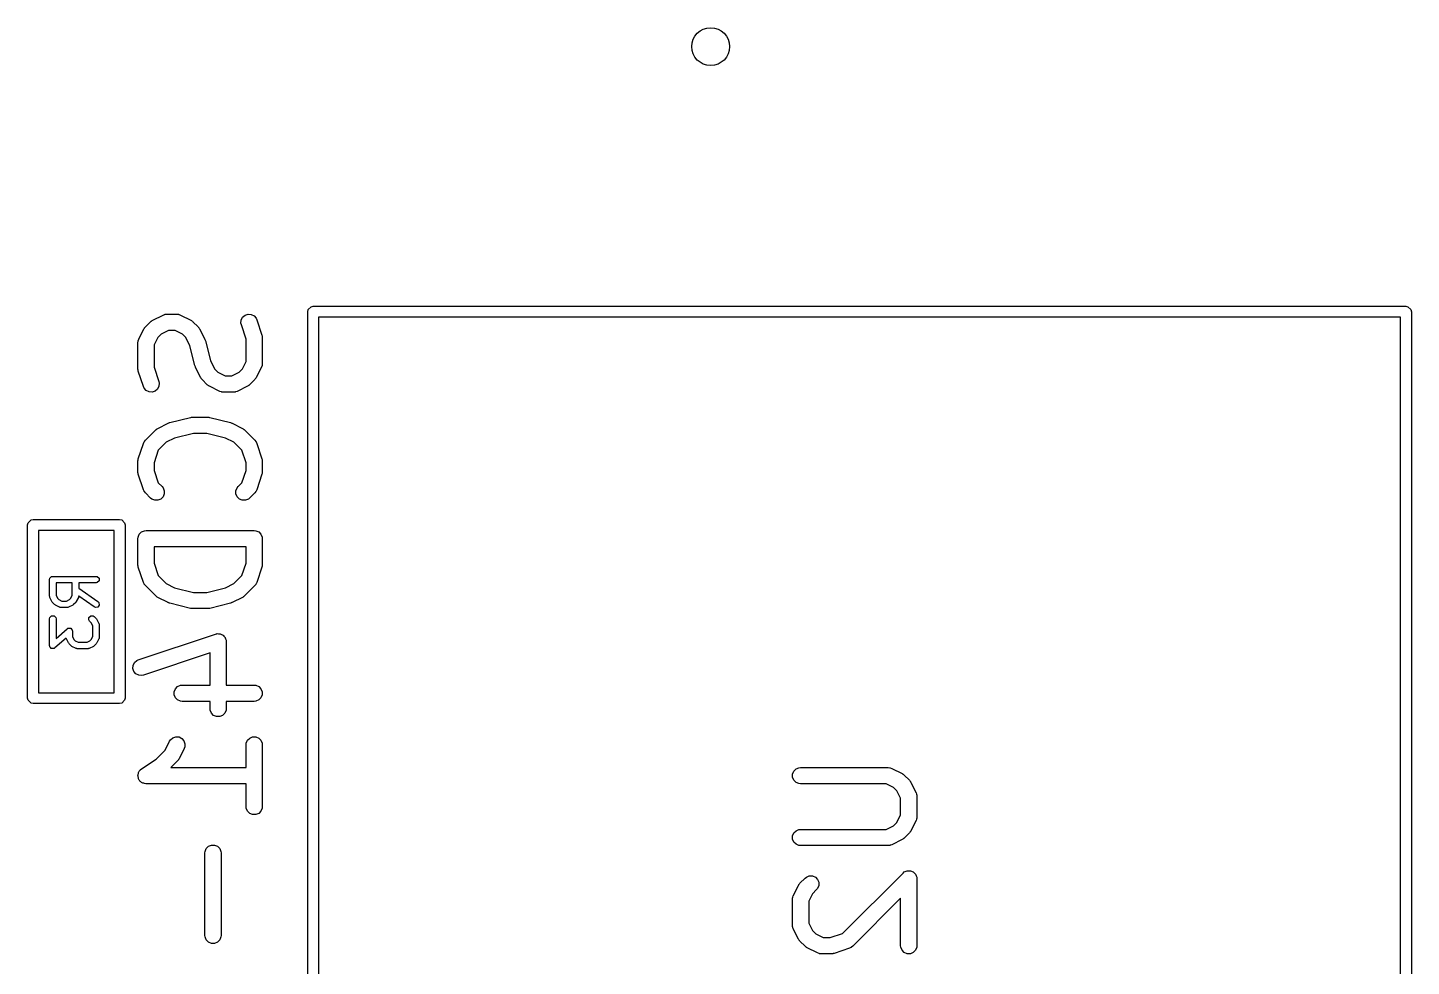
# Model space of a CAD drawing. Extents: x 0.02 to 1.14, y -0.01 to 0.6.
# Drawn here: x 0.637 to 1.141, y 0.256 to 0.597 of the extents above; entities that cross this region are included whole.
import ezdxf

# ---------------------------------------------------------------- set-up
doc = ezdxf.new("R2010")
doc.units = 0
doc.header["$MEASUREMENT"] = 0
doc.layers.add('BLACK', color=7, linetype='CONTINUOUS')

msp = doc.modelspace()

# ---------------------------------------------------------------- linework, layer by layer
at = {"layer": 'BLACK', "linetype": 'CONTINUOUS'}
for p, q in [((0.73921, 0.49409), (0.73936, 0.49485)), ((0.73921, 0.09646), (0.73921, 0.49409)), ((0.73936, 0.49485), (0.74043, 0.49591)), ((0.74043, 0.49591), (0.74118, 0.49606)), ((0.74118, 0.49606), (1.13882, 0.49606)), ((1.13882, 0.49606), (1.13957, 0.49591)), ((1.13957, 0.49591), (1.14064, 0.49485)), ((1.14064, 0.49485), (1.14079, 0.49409)), ((1.14079, 0.49409), (1.14079, 0.13583)), ((0.67995, 0.48836), (0.68013, 0.48859)), ((0.68013, 0.48859), (0.68201, 0.49046)), ((0.68201, 0.49046), (0.68224, 0.49065)), ((0.68224, 0.49065), (0.68229, 0.49071)), ((0.68229, 0.49071), (0.68238, 0.49077)), ((0.68238, 0.49077), (0.68246, 0.49083)), ((0.68246, 0.49083), (0.68253, 0.49086)), ((0.68253, 0.49086), (0.68278, 0.49102)), ((0.68278, 0.49102), (0.68653, 0.49289)), ((0.68653, 0.49289), (0.68707, 0.4931)), ((0.68707, 0.4931), (0.68717, 0.49311)), ((0.68717, 0.49311), (0.68727, 0.49315)), ((0.68727, 0.49315), (0.68785, 0.4932)), ((0.68785, 0.4932), (0.6916, 0.4932)), ((0.6916, 0.4932), (0.69217, 0.49315)), ((0.69217, 0.49315), (0.69227, 0.49311)), ((0.69227, 0.49311), (0.69238, 0.4931)), ((0.69238, 0.4931), (0.69292, 0.49289)), ((0.69292, 0.49289), (0.69667, 0.49102)), ((0.69667, 0.49102), (0.69691, 0.49086)), ((0.69691, 0.49086), (0.69699, 0.49083)), ((0.69699, 0.49083), (0.69707, 0.49077)), ((0.69707, 0.49077), (0.69716, 0.49071)), ((0.69716, 0.49071), (0.69721, 0.49065)), ((0.69721, 0.49065), (0.69743, 0.49046)), ((0.69743, 0.49046), (0.69931, 0.48859)), ((0.69931, 0.48859), (0.69949, 0.48836)), ((0.71491, 0.48988), (0.71499, 0.49103)), ((0.71504, 0.48932), (0.71491, 0.48988)), ((0.71499, 0.49103), (0.71551, 0.49206)), ((0.71676, 0.48415), (0.71504, 0.48932)), ((0.71551, 0.49206), (0.71638, 0.49282)), ((0.71638, 0.49282), (0.71747, 0.49318)), ((0.71747, 0.49318), (0.71862, 0.4931)), ((0.71862, 0.4931), (0.71965, 0.49258)), ((0.71965, 0.49258), (0.72041, 0.49171)), ((0.72041, 0.49171), (0.72064, 0.49118)), ((0.72064, 0.49118), (0.72252, 0.48556)), ((0.74315, 0.49213), (0.74315, 0.09843)), ((1.13685, 0.49213), (0.74315, 0.49213)), ((1.13685, 0.13664), (1.13685, 0.49213)), ((0.67745, 0.48333), (0.67749, 0.48343)), ((0.67749, 0.48343), (0.6775, 0.48353)), ((0.6775, 0.48353), (0.67771, 0.48407)), ((0.67771, 0.48407), (0.67958, 0.48782)), ((0.67958, 0.48782), (0.67974, 0.48807)), ((0.67974, 0.48807), (0.67977, 0.48814)), ((0.67977, 0.48814), (0.67983, 0.48822)), ((0.67983, 0.48822), (0.67989, 0.48831)), ((0.67989, 0.48831), (0.67995, 0.48836)), ((0.68465, 0.48475), (0.6833, 0.48206)), ((0.68585, 0.48595), (0.68465, 0.48475)), ((0.68854, 0.4873), (0.68585, 0.48595)), ((0.6909, 0.4873), (0.68854, 0.4873)), ((0.6936, 0.48595), (0.6909, 0.4873)), ((0.69479, 0.48475), (0.6936, 0.48595)), ((0.69631, 0.48172), (0.69479, 0.48475)), ((0.69949, 0.48836), (0.69955, 0.48831)), ((0.69955, 0.48831), (0.69961, 0.48822)), ((0.69961, 0.48822), (0.69968, 0.48814)), ((0.69968, 0.48814), (0.69971, 0.48807)), ((0.69971, 0.48807), (0.69986, 0.48782)), ((0.69986, 0.48782), (0.70174, 0.48407)), ((0.70174, 0.48407), (0.70175, 0.48403)), ((0.70175, 0.48403), (0.70176, 0.48401)), ((0.70176, 0.48401), (0.70185, 0.48377)), ((0.70185, 0.48377), (0.70194, 0.48353)), ((0.70194, 0.48353), (0.70194, 0.48351)), ((0.70194, 0.48351), (0.70196, 0.48347)), ((0.70196, 0.48347), (0.70376, 0.47628)), ((0.71676, 0.47595), (0.71676, 0.48415)), ((0.72252, 0.48556), (0.72258, 0.48528)), ((0.72258, 0.48528), (0.72261, 0.4852)), ((0.72261, 0.4852), (0.72262, 0.4851)), ((0.72262, 0.4851), (0.72265, 0.485)), ((0.72265, 0.485), (0.72264, 0.48492)), ((0.72264, 0.48492), (0.72267, 0.48463)), ((0.72267, 0.48463), (0.72267, 0.47525)), ((0.67739, 0.48275), (0.67745, 0.48333)), ((0.67739, 0.47338), (0.67739, 0.48275)), ((0.6833, 0.48206), (0.6833, 0.47386)), ((0.6981, 0.47454), (0.69631, 0.48172)), ((0.67742, 0.47309), (0.67739, 0.47338)), ((0.6833, 0.47386), (0.68502, 0.46869)), ((0.69812, 0.47449), (0.6981, 0.47454)), ((0.69812, 0.47447), (0.69812, 0.47449)), ((0.69821, 0.47423), (0.69812, 0.47447)), ((0.6983, 0.47399), (0.69821, 0.47423)), ((0.69831, 0.47397), (0.6983, 0.47399)), ((0.69833, 0.47393), (0.69831, 0.47397)), ((0.7002, 0.47018), (0.69833, 0.47393)), ((0.70376, 0.47628), (0.70527, 0.47325)), ((0.71542, 0.47325), (0.71676, 0.47595)), ((0.72236, 0.47393), (0.72048, 0.47018)), ((0.72257, 0.47447), (0.72236, 0.47393)), ((0.72261, 0.47468), (0.72257, 0.47458)), ((0.72257, 0.47458), (0.72257, 0.47447)), ((0.72267, 0.47525), (0.72261, 0.47468)), ((0.67742, 0.47301), (0.67742, 0.47309)), ((0.67744, 0.47291), (0.67742, 0.47301)), ((0.67745, 0.4728), (0.67744, 0.47291)), ((0.67748, 0.47273), (0.67745, 0.4728)), ((0.67755, 0.47244), (0.67748, 0.47273)), ((0.67942, 0.46682), (0.67755, 0.47244)), ((0.68502, 0.46869), (0.68515, 0.46812)), ((0.70036, 0.46994), (0.7002, 0.47018)), ((0.70039, 0.46986), (0.70036, 0.46994)), ((0.70046, 0.46978), (0.70039, 0.46986)), ((0.70051, 0.46969), (0.70046, 0.46978)), ((0.70057, 0.46964), (0.70051, 0.46969)), ((0.70076, 0.46942), (0.70057, 0.46964)), ((0.70263, 0.46754), (0.70076, 0.46942)), ((0.70527, 0.47325), (0.70647, 0.47206)), ((0.70647, 0.47206), (0.70917, 0.47071)), ((0.70917, 0.47071), (0.71152, 0.47071)), ((0.71152, 0.47071), (0.71422, 0.47206)), ((0.71422, 0.47206), (0.71542, 0.47325)), ((0.71993, 0.46942), (0.71806, 0.46754)), ((0.72012, 0.46964), (0.71993, 0.46942)), ((0.72018, 0.46969), (0.72012, 0.46964)), ((0.72023, 0.46978), (0.72018, 0.46969)), ((0.7203, 0.46986), (0.72023, 0.46978)), ((0.72033, 0.46994), (0.7203, 0.46986)), ((0.72048, 0.47018), (0.72033, 0.46994)), ((0.67966, 0.46629), (0.67942, 0.46682)), ((0.68041, 0.46542), (0.67966, 0.46629)), ((0.68144, 0.46491), (0.68041, 0.46542)), ((0.68259, 0.46482), (0.68144, 0.46491)), ((0.68368, 0.46519), (0.68259, 0.46482)), ((0.68455, 0.46594), (0.68368, 0.46519)), ((0.68507, 0.46697), (0.68455, 0.46594)), ((0.68515, 0.46812), (0.68507, 0.46697)), ((0.70286, 0.46736), (0.70263, 0.46754)), ((0.70291, 0.4673), (0.70286, 0.46736)), ((0.703, 0.46724), (0.70291, 0.4673)), ((0.70308, 0.46717), (0.703, 0.46724)), ((0.70315, 0.46714), (0.70308, 0.46717)), ((0.7034, 0.46699), (0.70315, 0.46714)), ((0.70715, 0.46511), (0.7034, 0.46699)), ((0.70769, 0.46491), (0.70715, 0.46511)), ((0.70779, 0.4649), (0.70769, 0.46491)), ((0.70789, 0.46486), (0.70779, 0.4649)), ((0.70847, 0.4648), (0.70789, 0.46486)), ((0.71222, 0.4648), (0.70847, 0.4648)), ((0.71279, 0.46486), (0.71222, 0.4648)), ((0.71289, 0.4649), (0.71279, 0.46486)), ((0.713, 0.46491), (0.71289, 0.4649)), ((0.71354, 0.46511), (0.713, 0.46491)), ((0.71729, 0.46699), (0.71354, 0.46511)), ((0.71754, 0.46714), (0.71729, 0.46699)), ((0.71761, 0.46717), (0.71754, 0.46714)), ((0.71769, 0.46724), (0.71761, 0.46717)), ((0.71778, 0.4673), (0.71769, 0.46724)), ((0.71783, 0.46736), (0.71778, 0.4673)), ((0.71806, 0.46754), (0.71783, 0.46736)), ((0.68465, 0.45165), (0.6884, 0.45352)), ((0.6884, 0.45352), (0.68844, 0.45354)), ((0.68844, 0.45354), (0.68846, 0.45355)), ((0.68846, 0.45355), (0.6887, 0.45364)), ((0.6887, 0.45364), (0.68894, 0.45373)), ((0.68894, 0.45373), (0.68896, 0.45373)), ((0.68896, 0.45373), (0.689, 0.45375)), ((0.689, 0.45375), (0.6965, 0.45562)), ((0.6965, 0.45562), (0.6966, 0.45564)), ((0.6966, 0.45564), (0.69664, 0.45565)), ((0.69664, 0.45565), (0.69686, 0.45567)), ((0.69686, 0.45567), (0.69708, 0.45571)), ((0.69708, 0.45571), (0.69712, 0.4557)), ((0.69712, 0.4557), (0.69722, 0.45571)), ((0.69722, 0.45571), (0.70284, 0.45571)), ((0.70284, 0.45571), (0.70294, 0.4557)), ((0.70294, 0.4557), (0.70299, 0.45571)), ((0.70299, 0.45571), (0.7032, 0.45567)), ((0.7032, 0.45567), (0.70342, 0.45565)), ((0.70342, 0.45565), (0.70346, 0.45564)), ((0.70346, 0.45564), (0.70356, 0.45562)), ((0.70356, 0.45562), (0.71106, 0.45375)), ((0.71106, 0.45375), (0.7111, 0.45373)), ((0.7111, 0.45373), (0.71112, 0.45373)), ((0.71112, 0.45373), (0.71136, 0.45364)), ((0.71136, 0.45364), (0.7116, 0.45355)), ((0.7116, 0.45355), (0.71162, 0.45354)), ((0.71162, 0.45354), (0.71166, 0.45352)), ((0.71166, 0.45352), (0.71541, 0.45165)), ((0.68013, 0.44734), (0.68388, 0.45109)), ((0.68388, 0.45109), (0.68411, 0.45128)), ((0.68411, 0.45128), (0.68416, 0.45134)), ((0.68416, 0.45134), (0.68425, 0.45139)), ((0.68425, 0.45139), (0.68433, 0.45146)), ((0.68433, 0.45146), (0.6844, 0.45149)), ((0.6844, 0.45149), (0.68465, 0.45165)), ((0.69758, 0.4498), (0.69075, 0.4481)), ((0.70248, 0.4498), (0.69758, 0.4498)), ((0.70931, 0.4481), (0.70248, 0.4498)), ((0.71541, 0.45165), (0.71566, 0.45149)), ((0.71566, 0.45149), (0.71573, 0.45146)), ((0.71573, 0.45146), (0.71581, 0.45139)), ((0.71581, 0.45139), (0.7159, 0.45134)), ((0.7159, 0.45134), (0.71595, 0.45128)), ((0.71595, 0.45128), (0.71618, 0.45109)), ((0.71618, 0.45109), (0.71993, 0.44734)), ((0.67755, 0.44057), (0.67942, 0.44619)), ((0.67942, 0.44619), (0.67966, 0.44672)), ((0.67966, 0.44672), (0.67973, 0.4468)), ((0.67973, 0.4468), (0.67977, 0.4469)), ((0.67977, 0.4469), (0.68013, 0.44734)), ((0.6848, 0.44366), (0.6833, 0.43915)), ((0.68772, 0.44658), (0.6848, 0.44366)), ((0.69075, 0.4481), (0.68772, 0.44658)), ((0.71234, 0.44658), (0.70931, 0.4481)), ((0.71526, 0.44366), (0.71234, 0.44658)), ((0.71676, 0.43915), (0.71526, 0.44366)), ((0.71993, 0.44734), (0.7203, 0.4469)), ((0.7203, 0.4469), (0.72034, 0.4468)), ((0.72034, 0.4468), (0.72041, 0.44672)), ((0.72041, 0.44672), (0.72064, 0.44619)), ((0.72064, 0.44619), (0.72252, 0.44057)), ((0.67739, 0.43963), (0.67742, 0.43992)), ((0.67739, 0.43588), (0.67739, 0.43963)), ((0.67742, 0.44), (0.67744, 0.4401)), ((0.67742, 0.43992), (0.67742, 0.44)), ((0.67744, 0.4401), (0.67745, 0.44021)), ((0.67745, 0.44021), (0.67748, 0.44028)), ((0.67748, 0.44028), (0.67755, 0.44057)), ((0.6833, 0.43915), (0.6833, 0.43636)), ((0.71676, 0.43636), (0.71676, 0.43915)), ((0.72252, 0.44057), (0.72258, 0.44028)), ((0.72258, 0.44028), (0.72261, 0.44021)), ((0.72261, 0.44021), (0.72262, 0.4401)), ((0.72262, 0.4401), (0.72265, 0.44)), ((0.72265, 0.44), (0.72264, 0.43992)), ((0.72264, 0.43992), (0.72267, 0.43963)), ((0.72267, 0.43963), (0.72267, 0.43588)), ((0.67742, 0.43559), (0.67739, 0.43588)), ((0.67742, 0.43551), (0.67742, 0.43559)), ((0.67744, 0.43541), (0.67742, 0.43551)), ((0.67745, 0.43531), (0.67744, 0.43541)), ((0.67748, 0.43523), (0.67745, 0.43531)), ((0.67755, 0.43495), (0.67748, 0.43523)), ((0.67942, 0.42933), (0.67755, 0.43495)), ((0.6833, 0.43636), (0.6848, 0.43185)), ((0.71526, 0.43185), (0.71676, 0.43636)), ((0.72252, 0.43495), (0.72064, 0.42933)), ((0.72258, 0.43523), (0.72252, 0.43495)), ((0.72261, 0.43531), (0.72258, 0.43523)), ((0.72262, 0.43541), (0.72261, 0.43531)), ((0.72265, 0.43551), (0.72262, 0.43541)), ((0.72267, 0.43588), (0.72264, 0.43559)), ((0.72264, 0.43559), (0.72265, 0.43551)), ((0.67966, 0.4288), (0.67942, 0.42933)), ((0.67973, 0.42872), (0.67966, 0.4288)), ((0.67977, 0.42862), (0.67973, 0.42872)), ((0.68013, 0.42817), (0.67977, 0.42862)), ((0.68201, 0.4263), (0.68013, 0.42817)), ((0.6848, 0.43185), (0.68618, 0.43047)), ((0.68618, 0.43047), (0.68655, 0.43002)), ((0.68655, 0.43002), (0.68699, 0.42896)), ((0.68699, 0.42896), (0.68699, 0.42781)), ((0.71307, 0.42896), (0.71351, 0.43002)), ((0.71307, 0.42781), (0.71307, 0.42896)), ((0.71351, 0.43002), (0.71388, 0.43047)), ((0.71388, 0.43047), (0.71526, 0.43185)), ((0.71993, 0.42817), (0.71806, 0.4263)), ((0.7203, 0.42862), (0.71993, 0.42817)), ((0.72034, 0.42872), (0.7203, 0.42862)), ((0.72041, 0.4288), (0.72034, 0.42872)), ((0.72064, 0.42933), (0.72041, 0.4288)), ((0.68246, 0.42593), (0.68201, 0.4263)), ((0.68352, 0.42549), (0.68246, 0.42593)), ((0.68467, 0.42549), (0.68352, 0.42549)), ((0.68574, 0.42593), (0.68467, 0.42549)), ((0.68655, 0.42674), (0.68574, 0.42593)), ((0.68699, 0.42781), (0.68655, 0.42674)), ((0.71351, 0.42674), (0.71307, 0.42781)), ((0.71433, 0.42593), (0.71351, 0.42674)), ((0.71539, 0.42549), (0.71433, 0.42593)), ((0.71654, 0.42549), (0.71539, 0.42549)), ((0.71761, 0.42593), (0.71654, 0.42549)), ((0.71806, 0.4263), (0.71761, 0.42593)), ((0.63743, 0.41725), (0.6385, 0.41831)), ((0.6385, 0.41831), (0.63925, 0.41846)), ((0.63925, 0.41846), (0.67075, 0.41846)), ((0.67075, 0.41846), (0.6715, 0.41831)), ((0.6715, 0.41831), (0.67257, 0.41725)), ((0.63728, 0.4165), (0.63743, 0.41725)), ((0.63728, 0.3535), (0.63728, 0.4165)), ((0.64122, 0.41453), (0.64122, 0.35547)), ((0.66878, 0.41453), (0.64122, 0.41453)), ((0.66878, 0.35547), (0.66878, 0.41453)), ((0.67257, 0.41725), (0.67272, 0.4165)), ((0.67272, 0.4165), (0.67272, 0.3535)), ((0.67745, 0.41209), (0.67789, 0.41315)), ((0.67789, 0.41315), (0.67871, 0.41397)), ((0.67871, 0.41397), (0.67977, 0.41441)), ((0.67977, 0.41441), (0.68035, 0.41446)), ((0.68035, 0.41446), (0.71972, 0.41446)), ((0.71972, 0.41446), (0.72029, 0.41441)), ((0.72029, 0.41441), (0.72136, 0.41397)), ((0.72136, 0.41397), (0.72217, 0.41315)), ((0.72217, 0.41315), (0.72261, 0.41209)), ((0.67739, 0.41151), (0.67745, 0.41209)), ((0.67739, 0.40214), (0.67739, 0.41151)), ((0.71676, 0.40856), (0.6833, 0.40856)), ((0.6833, 0.40856), (0.6833, 0.40262)), ((0.71676, 0.40262), (0.71676, 0.40856)), ((0.72261, 0.41209), (0.72267, 0.41151)), ((0.72267, 0.41151), (0.72267, 0.40214)), ((0.64596, 0.39771), (0.64641, 0.3978)), ((0.64641, 0.3978), (0.66216, 0.3978)), ((0.66216, 0.3978), (0.66261, 0.39771)), ((0.67742, 0.40185), (0.67739, 0.40214)), ((0.67742, 0.40177), (0.67742, 0.40185)), ((0.67744, 0.40167), (0.67742, 0.40177)), ((0.67745, 0.40156), (0.67744, 0.40167)), ((0.67748, 0.40149), (0.67745, 0.40156)), ((0.67755, 0.4012), (0.67748, 0.40149)), ((0.67942, 0.39558), (0.67755, 0.4012)), ((0.6833, 0.40262), (0.6848, 0.39811)), ((0.6848, 0.39811), (0.68772, 0.39519)), ((0.71234, 0.39519), (0.71526, 0.39811)), ((0.71526, 0.39811), (0.71676, 0.40262)), ((0.72252, 0.4012), (0.72064, 0.39558)), ((0.72258, 0.40149), (0.72252, 0.4012)), ((0.72261, 0.40156), (0.72258, 0.40149)), ((0.72262, 0.40167), (0.72261, 0.40156)), ((0.72265, 0.40177), (0.72262, 0.40167)), ((0.72267, 0.40214), (0.72264, 0.40185)), ((0.72264, 0.40185), (0.72265, 0.40177)), ((0.64523, 0.39662), (0.64532, 0.39708)), ((0.64523, 0.39062), (0.64523, 0.39662)), ((0.64532, 0.39708), (0.64596, 0.39771)), ((0.65348, 0.39544), (0.6476, 0.39544)), ((0.6476, 0.39544), (0.6476, 0.3909)), ((0.65348, 0.3909), (0.65348, 0.39544)), ((0.66216, 0.39544), (0.65584, 0.39544)), ((0.65584, 0.39544), (0.65584, 0.39349)), ((0.65584, 0.39349), (0.66284, 0.38859)), ((0.66261, 0.39553), (0.66216, 0.39544)), ((0.66261, 0.39771), (0.66325, 0.39708)), ((0.66325, 0.39617), (0.66261, 0.39553)), ((0.66325, 0.39708), (0.66325, 0.39617)), ((0.67966, 0.39505), (0.67942, 0.39558)), ((0.67973, 0.39497), (0.67966, 0.39505)), ((0.67977, 0.39487), (0.67973, 0.39497)), ((0.68013, 0.39443), (0.67977, 0.39487)), ((0.68388, 0.39068), (0.68013, 0.39443)), ((0.68772, 0.39519), (0.69075, 0.39367)), ((0.69075, 0.39367), (0.69758, 0.39197)), ((0.70248, 0.39197), (0.70931, 0.39367)), ((0.70931, 0.39367), (0.71234, 0.39519)), ((0.71993, 0.39443), (0.71618, 0.39068)), ((0.7203, 0.39487), (0.71993, 0.39443)), ((0.72034, 0.39497), (0.7203, 0.39487)), ((0.72041, 0.39505), (0.72034, 0.39497)), ((0.72064, 0.39558), (0.72041, 0.39505)), ((0.64524, 0.39057), (0.64523, 0.39062)), ((0.64524, 0.39054), (0.64524, 0.39057)), ((0.64529, 0.39036), (0.64524, 0.39054)), ((0.64532, 0.39017), (0.64529, 0.39036)), ((0.64534, 0.39015), (0.64532, 0.39017)), ((0.64536, 0.3901), (0.64534, 0.39015)), ((0.64611, 0.3886), (0.64536, 0.3901)), ((0.64622, 0.38845), (0.64611, 0.3886)), ((0.64633, 0.38829), (0.64622, 0.38845)), ((0.64708, 0.38754), (0.64633, 0.38829)), ((0.6476, 0.3909), (0.64814, 0.38982)), ((0.64814, 0.38982), (0.64861, 0.38935)), ((0.64861, 0.38935), (0.64969, 0.38881)), ((0.64969, 0.38881), (0.65138, 0.38881)), ((0.65138, 0.38881), (0.65246, 0.38935)), ((0.65246, 0.38935), (0.65294, 0.38982)), ((0.65294, 0.38982), (0.65348, 0.3909)), ((0.65475, 0.38829), (0.654, 0.38754)), ((0.65485, 0.38845), (0.65475, 0.38829)), ((0.65497, 0.3886), (0.65485, 0.38845)), ((0.65572, 0.3901), (0.65497, 0.3886)), ((0.65574, 0.39015), (0.65572, 0.3901)), ((0.65575, 0.39017), (0.65574, 0.39015)), ((0.65579, 0.39036), (0.65575, 0.39017)), ((0.65584, 0.39054), (0.65579, 0.39036)), ((0.65584, 0.39061), (0.65583, 0.39057)), ((0.65583, 0.39057), (0.65584, 0.39054)), ((0.66149, 0.38666), (0.65584, 0.39061)), ((0.66284, 0.38859), (0.66316, 0.38826)), ((0.66316, 0.38826), (0.66332, 0.38737)), ((0.68411, 0.39049), (0.68388, 0.39068)), ((0.68416, 0.39043), (0.68411, 0.39049)), ((0.68425, 0.39037), (0.68416, 0.39043)), ((0.68433, 0.39031), (0.68425, 0.39037)), ((0.6844, 0.39028), (0.68433, 0.39031)), ((0.68465, 0.39012), (0.6844, 0.39028)), ((0.6884, 0.38825), (0.68465, 0.39012)), ((0.68844, 0.38823), (0.6884, 0.38825)), ((0.68846, 0.38822), (0.68844, 0.38823)), ((0.6887, 0.38813), (0.68846, 0.38822)), ((0.68894, 0.38804), (0.6887, 0.38813)), ((0.68896, 0.38804), (0.68894, 0.38804)), ((0.689, 0.38802), (0.68896, 0.38804)), ((0.6965, 0.38615), (0.689, 0.38802)), ((0.69758, 0.39197), (0.70248, 0.39197)), ((0.71106, 0.38802), (0.70356, 0.38615)), ((0.7111, 0.38804), (0.71106, 0.38802)), ((0.71112, 0.38804), (0.7111, 0.38804)), ((0.71136, 0.38813), (0.71112, 0.38804)), ((0.7116, 0.38822), (0.71136, 0.38813)), ((0.71162, 0.38823), (0.7116, 0.38822)), ((0.71166, 0.38825), (0.71162, 0.38823)), ((0.71541, 0.39012), (0.71166, 0.38825)), ((0.71566, 0.39028), (0.71541, 0.39012)), ((0.71573, 0.39031), (0.71566, 0.39028)), ((0.71581, 0.39037), (0.71573, 0.39031)), ((0.7159, 0.39043), (0.71581, 0.39037)), ((0.71595, 0.39049), (0.7159, 0.39043)), ((0.71618, 0.39068), (0.71595, 0.39049)), ((0.64523, 0.38238), (0.64532, 0.38283)), ((0.64532, 0.38283), (0.64596, 0.38347)), ((0.64596, 0.38347), (0.64687, 0.38347)), ((0.64687, 0.38347), (0.64751, 0.38283)), ((0.64724, 0.38743), (0.64708, 0.38754)), ((0.64739, 0.38732), (0.64724, 0.38743)), ((0.64889, 0.38657), (0.64739, 0.38732)), ((0.64751, 0.38283), (0.6476, 0.38238)), ((0.64894, 0.38655), (0.64889, 0.38657)), ((0.64896, 0.38653), (0.64894, 0.38655)), ((0.64915, 0.3865), (0.64896, 0.38653)), ((0.64933, 0.38645), (0.64915, 0.3865)), ((0.64936, 0.38646), (0.64933, 0.38645)), ((0.64941, 0.38644), (0.64936, 0.38646)), ((0.65166, 0.38644), (0.64941, 0.38644)), ((0.65172, 0.38646), (0.65166, 0.38644)), ((0.65175, 0.38645), (0.65172, 0.38646)), ((0.65193, 0.3865), (0.65175, 0.38645)), ((0.65212, 0.38653), (0.65193, 0.3865)), ((0.65213, 0.38655), (0.65212, 0.38653)), ((0.65219, 0.38657), (0.65213, 0.38655)), ((0.65369, 0.38732), (0.65219, 0.38657)), ((0.65384, 0.38743), (0.65369, 0.38732)), ((0.654, 0.38754), (0.65384, 0.38743)), ((0.65957, 0.38283), (0.66021, 0.38347)), ((0.65957, 0.38192), (0.65957, 0.38283)), ((0.66021, 0.38347), (0.66111, 0.38347)), ((0.66111, 0.38347), (0.6615, 0.38321)), ((0.66191, 0.38647), (0.66149, 0.38666)), ((0.6615, 0.38321), (0.66225, 0.38246)), ((0.6628, 0.38663), (0.66191, 0.38647)), ((0.66332, 0.38737), (0.6628, 0.38663)), ((0.6966, 0.38613), (0.6965, 0.38615)), ((0.69664, 0.38612), (0.6966, 0.38613)), ((0.69686, 0.3861), (0.69664, 0.38612)), ((0.69708, 0.38606), (0.69686, 0.3861)), ((0.69712, 0.38607), (0.69708, 0.38606)), ((0.69722, 0.38606), (0.69712, 0.38607)), ((0.70284, 0.38606), (0.69722, 0.38606)), ((0.70294, 0.38607), (0.70284, 0.38606)), ((0.70299, 0.38606), (0.70294, 0.38607)), ((0.7032, 0.3861), (0.70299, 0.38606)), ((0.70342, 0.38612), (0.7032, 0.3861)), ((0.70346, 0.38613), (0.70342, 0.38612)), ((0.70356, 0.38615), (0.70346, 0.38613)), ((0.64523, 0.37263), (0.64523, 0.38238)), ((0.6476, 0.38238), (0.6476, 0.37523)), ((0.6476, 0.37523), (0.65164, 0.37876)), ((0.65164, 0.37876), (0.65193, 0.37893)), ((0.65193, 0.37893), (0.65196, 0.37897)), ((0.65196, 0.37897), (0.65199, 0.37897)), ((0.65199, 0.37897), (0.65204, 0.37899)), ((0.65204, 0.37899), (0.65245, 0.37897)), ((0.65245, 0.37897), (0.65287, 0.37897)), ((0.65287, 0.37897), (0.6529, 0.37894)), ((0.6529, 0.37894), (0.65294, 0.37893)), ((0.65294, 0.37893), (0.65321, 0.37862)), ((0.65321, 0.37862), (0.6535, 0.37833)), ((0.6535, 0.37833), (0.65352, 0.37827)), ((0.65352, 0.37827), (0.65353, 0.37825)), ((0.65353, 0.37825), (0.65353, 0.37821)), ((0.65353, 0.37821), (0.65359, 0.37788)), ((0.65359, 0.37788), (0.65359, 0.3759)), ((0.65983, 0.38154), (0.65957, 0.38192)), ((0.66044, 0.38093), (0.65983, 0.38154)), ((0.66098, 0.37985), (0.66044, 0.38093)), ((0.66098, 0.3759), (0.66098, 0.37985)), ((0.66225, 0.38246), (0.66235, 0.3823)), ((0.66235, 0.3823), (0.66247, 0.38215)), ((0.66247, 0.38215), (0.66322, 0.38065)), ((0.66322, 0.38065), (0.66323, 0.3806)), ((0.66323, 0.3806), (0.66325, 0.38058)), ((0.66325, 0.38058), (0.66329, 0.38039)), ((0.66329, 0.38039), (0.66334, 0.38021)), ((0.66334, 0.38021), (0.66333, 0.38018)), ((0.66333, 0.38018), (0.66334, 0.38013)), ((0.66334, 0.38013), (0.66334, 0.37563)), ((0.6453, 0.3723), (0.64523, 0.37263)), ((0.65129, 0.37533), (0.64719, 0.37174)), ((0.65132, 0.37517), (0.65129, 0.37533)), ((0.65134, 0.37516), (0.65132, 0.37517)), ((0.65136, 0.3751), (0.65134, 0.37516)), ((0.65211, 0.3736), (0.65136, 0.3751)), ((0.65222, 0.37345), (0.65211, 0.3736)), ((0.65233, 0.37329), (0.65222, 0.37345)), ((0.65308, 0.37254), (0.65233, 0.37329)), ((0.65359, 0.3759), (0.65413, 0.37483)), ((0.65413, 0.37483), (0.65461, 0.37435)), ((0.65461, 0.37435), (0.65569, 0.37381)), ((0.65569, 0.37381), (0.65888, 0.37381)), ((0.65888, 0.37381), (0.65996, 0.37435)), ((0.65996, 0.37435), (0.66044, 0.37483)), ((0.66044, 0.37483), (0.66098, 0.3759)), ((0.66225, 0.37329), (0.6615, 0.37254)), ((0.66235, 0.37345), (0.66225, 0.37329)), ((0.66247, 0.3736), (0.66235, 0.37345)), ((0.66322, 0.3751), (0.66247, 0.3736)), ((0.66323, 0.37516), (0.66322, 0.3751)), ((0.66325, 0.37517), (0.66323, 0.37516)), ((0.66329, 0.37536), (0.66325, 0.37517)), ((0.66334, 0.37554), (0.66329, 0.37536)), ((0.66334, 0.37563), (0.66333, 0.37557)), ((0.66333, 0.37557), (0.66334, 0.37554)), ((0.67754, 0.36744), (0.70566, 0.37682)), ((0.70566, 0.37682), (0.70595, 0.37688)), ((0.70595, 0.37688), (0.70602, 0.37691)), ((0.70602, 0.37691), (0.70608, 0.37691)), ((0.70608, 0.37691), (0.70622, 0.37695)), ((0.70622, 0.37695), (0.7067, 0.37691)), ((0.7067, 0.37691), (0.70717, 0.37691)), ((0.70717, 0.37691), (0.70727, 0.37687)), ((0.70727, 0.37687), (0.70737, 0.37686)), ((0.70737, 0.37686), (0.7078, 0.37665)), ((0.7078, 0.37665), (0.70823, 0.37647)), ((0.70823, 0.37647), (0.70831, 0.3764)), ((0.70831, 0.3764), (0.7084, 0.37635)), ((0.7084, 0.37635), (0.70871, 0.37599)), ((0.70871, 0.37599), (0.70905, 0.37566)), ((0.70905, 0.37566), (0.70909, 0.37556)), ((0.70909, 0.37556), (0.70916, 0.37548)), ((0.70916, 0.37548), (0.70931, 0.37503)), ((0.70931, 0.37503), (0.70949, 0.37459)), ((0.70949, 0.37459), (0.7095, 0.37444)), ((0.7095, 0.37444), (0.70952, 0.37439)), ((0.70952, 0.37439), (0.70952, 0.37431)), ((0.70952, 0.37431), (0.70955, 0.37402)), ((0.70955, 0.37402), (0.70955, 0.35822)), ((0.6453, 0.37225), (0.6453, 0.3723)), ((0.64531, 0.37223), (0.6453, 0.37225)), ((0.64532, 0.37217), (0.64531, 0.37223)), ((0.64562, 0.37188), (0.64532, 0.37217)), ((0.64589, 0.37157), (0.64562, 0.37188)), ((0.64593, 0.37157), (0.64589, 0.37157)), ((0.64596, 0.37154), (0.64593, 0.37157)), ((0.64638, 0.37154), (0.64596, 0.37154)), ((0.64679, 0.37151), (0.64638, 0.37154)), ((0.64684, 0.37154), (0.64679, 0.37151)), ((0.64687, 0.37154), (0.64684, 0.37154)), ((0.6469, 0.37157), (0.64687, 0.37154)), ((0.64719, 0.37174), (0.6469, 0.37157)), ((0.65324, 0.37244), (0.65308, 0.37254)), ((0.65339, 0.37232), (0.65324, 0.37244)), ((0.65489, 0.37157), (0.65339, 0.37232)), ((0.65494, 0.37155), (0.65489, 0.37157)), ((0.65496, 0.37154), (0.65494, 0.37155)), ((0.65515, 0.3715), (0.65496, 0.37154)), ((0.65533, 0.37145), (0.65515, 0.3715)), ((0.65536, 0.37146), (0.65533, 0.37145)), ((0.65541, 0.37145), (0.65536, 0.37146)), ((0.65916, 0.37145), (0.65541, 0.37145)), ((0.65922, 0.37146), (0.65916, 0.37145)), ((0.65925, 0.37145), (0.65922, 0.37146)), ((0.65943, 0.3715), (0.65925, 0.37145)), ((0.65961, 0.37154), (0.65943, 0.3715)), ((0.65963, 0.37155), (0.65961, 0.37154)), ((0.65969, 0.37157), (0.65963, 0.37155)), ((0.66119, 0.37232), (0.65969, 0.37157)), ((0.66134, 0.37244), (0.66119, 0.37232)), ((0.6615, 0.37254), (0.66134, 0.37244)), ((0.70364, 0.36992), (0.67941, 0.36184)), ((0.70364, 0.35822), (0.70364, 0.36992)), ((0.67554, 0.36427), (0.67562, 0.36542)), ((0.67591, 0.36318), (0.67554, 0.36427)), ((0.67562, 0.36542), (0.67614, 0.36645)), ((0.67666, 0.36231), (0.67591, 0.36318)), ((0.67614, 0.36645), (0.67701, 0.36721)), ((0.67701, 0.36721), (0.67754, 0.36744)), ((0.67769, 0.36179), (0.67666, 0.36231)), ((0.67884, 0.36171), (0.67769, 0.36179)), ((0.67941, 0.36184), (0.67884, 0.36171)), ((0.69102, 0.35691), (0.69183, 0.35772)), ((0.69183, 0.35772), (0.69289, 0.35816)), ((0.69289, 0.35816), (0.69347, 0.35822)), ((0.69347, 0.35822), (0.70364, 0.35822)), ((0.70955, 0.35822), (0.71972, 0.35822)), ((0.71972, 0.35822), (0.72029, 0.35816)), ((0.72029, 0.35816), (0.72136, 0.35772)), ((0.72136, 0.35772), (0.72217, 0.35691)), ((0.63743, 0.35275), (0.63728, 0.3535)), ((0.6385, 0.35169), (0.63743, 0.35275)), ((0.64122, 0.35547), (0.66878, 0.35547)), ((0.67257, 0.35275), (0.6715, 0.35169)), ((0.67272, 0.3535), (0.67257, 0.35275)), ((0.69057, 0.35584), (0.69102, 0.35691)), ((0.69057, 0.35469), (0.69057, 0.35584)), ((0.69102, 0.35363), (0.69057, 0.35469)), ((0.69183, 0.35281), (0.69102, 0.35363)), ((0.69289, 0.35237), (0.69183, 0.35281)), ((0.72136, 0.35281), (0.72029, 0.35237)), ((0.72217, 0.35363), (0.72136, 0.35281)), ((0.72217, 0.35691), (0.72261, 0.35584)), ((0.72261, 0.35469), (0.72217, 0.35363)), ((0.72261, 0.35584), (0.72261, 0.35469)), ((0.63925, 0.35154), (0.6385, 0.35169)), ((0.67075, 0.35154), (0.63925, 0.35154)), ((0.6715, 0.35169), (0.67075, 0.35154)), ((0.69347, 0.35232), (0.69289, 0.35237)), ((0.70364, 0.35232), (0.69347, 0.35232)), ((0.70364, 0.34964), (0.70364, 0.35232)), ((0.7037, 0.34907), (0.70364, 0.34964)), ((0.70414, 0.348), (0.7037, 0.34907)), ((0.70495, 0.34719), (0.70414, 0.348)), ((0.70905, 0.348), (0.70823, 0.34719)), ((0.70949, 0.34907), (0.70905, 0.348)), ((0.70955, 0.34964), (0.70949, 0.34907)), ((0.71972, 0.35232), (0.70955, 0.35232)), ((0.70955, 0.35232), (0.70955, 0.34964)), ((0.72029, 0.35237), (0.71972, 0.35232)), ((0.70602, 0.34675), (0.70495, 0.34719)), ((0.70717, 0.34675), (0.70602, 0.34675)), ((0.70823, 0.34719), (0.70717, 0.34675)), ((0.68729, 0.33452), (0.68895, 0.33784)), ((0.68895, 0.33784), (0.68926, 0.33833)), ((0.68926, 0.33833), (0.69013, 0.33909)), ((0.69013, 0.33909), (0.69123, 0.33945)), ((0.69123, 0.33945), (0.69238, 0.33937)), ((0.69238, 0.33937), (0.69341, 0.33885)), ((0.69341, 0.33885), (0.69416, 0.33798)), ((0.69416, 0.33798), (0.69453, 0.33689)), ((0.71682, 0.3371), (0.71726, 0.33816)), ((0.71726, 0.33816), (0.71808, 0.33898)), ((0.71808, 0.33898), (0.71914, 0.33942)), ((0.71914, 0.33942), (0.72029, 0.33942)), ((0.72029, 0.33942), (0.72136, 0.33898)), ((0.72136, 0.33898), (0.72217, 0.33816)), ((0.72217, 0.33816), (0.72261, 0.3371)), ((0.68409, 0.33132), (0.68729, 0.33452)), ((0.69424, 0.3352), (0.69236, 0.33145)), ((0.69444, 0.33574), (0.69424, 0.3352)), ((0.69453, 0.33689), (0.69444, 0.33574)), ((0.71676, 0.33652), (0.71682, 0.3371)), ((0.71676, 0.32822), (0.71676, 0.33652)), ((0.72261, 0.3371), (0.72267, 0.33652)), ((0.72267, 0.33652), (0.72267, 0.31402)), ((0.6781, 0.32712), (0.67826, 0.32736)), ((0.67826, 0.32736), (0.6787, 0.32772)), ((0.6787, 0.32772), (0.67871, 0.32773)), ((0.67871, 0.32773), (0.68409, 0.33132)), ((0.67871, 0.32773), (0.67871, 0.32773)), ((0.67871, 0.32773), (0.67871, 0.32773)), ((0.69181, 0.33068), (0.68935, 0.32822)), ((0.68935, 0.32822), (0.71676, 0.32822)), ((0.69199, 0.33091), (0.69181, 0.33068)), ((0.69205, 0.33096), (0.69199, 0.33091)), ((0.69211, 0.33105), (0.69205, 0.33096)), ((0.69218, 0.33113), (0.69211, 0.33105)), ((0.69221, 0.3312), (0.69218, 0.33113)), ((0.69236, 0.33145), (0.69221, 0.3312)), ((0.91608, 0.32691), (0.9169, 0.32773)), ((0.9169, 0.32773), (0.91796, 0.32817)), ((0.91796, 0.32817), (0.91854, 0.32822)), ((0.91854, 0.32822), (0.95041, 0.32822)), ((0.95041, 0.32822), (0.95098, 0.32817)), ((0.95098, 0.32817), (0.95108, 0.32813)), ((0.95108, 0.32813), (0.95119, 0.32812)), ((0.95119, 0.32812), (0.95173, 0.32791)), ((0.95173, 0.32791), (0.95548, 0.32604)), ((0.67739, 0.32527), (0.67745, 0.32556)), ((0.67745, 0.32499), (0.67739, 0.32527)), ((0.67745, 0.32585), (0.67756, 0.32612)), ((0.67745, 0.32556), (0.67745, 0.32585)), ((0.67745, 0.3247), (0.67745, 0.32499)), ((0.67756, 0.32443), (0.67745, 0.3247)), ((0.67756, 0.32612), (0.67762, 0.3264)), ((0.67762, 0.32414), (0.67756, 0.32443)), ((0.67762, 0.3264), (0.67778, 0.32665)), ((0.67778, 0.3239), (0.67762, 0.32414)), ((0.67778, 0.32665), (0.67789, 0.32691)), ((0.67789, 0.32363), (0.67778, 0.3239)), ((0.67789, 0.32691), (0.6781, 0.32712)), ((0.6781, 0.32343), (0.67789, 0.32363)), ((0.67826, 0.32319), (0.6781, 0.32343)), ((0.6785, 0.32302), (0.67826, 0.32319)), ((0.67871, 0.32282), (0.6785, 0.32302)), ((0.67897, 0.32271), (0.67871, 0.32282)), ((0.67921, 0.32255), (0.67897, 0.32271)), ((0.6795, 0.32249), (0.67921, 0.32255)), ((0.67977, 0.32238), (0.6795, 0.32249)), ((0.68034, 0.32232), (0.67977, 0.32238)), ((0.68035, 0.32232), (0.68034, 0.32232)), ((0.68034, 0.32232), (0.68034, 0.32232)), ((0.71676, 0.32232), (0.68035, 0.32232)), ((0.68035, 0.32232), (0.68035, 0.32232)), ((0.71676, 0.31402), (0.71676, 0.32232)), ((0.91564, 0.32585), (0.91608, 0.32691)), ((0.91564, 0.3247), (0.91564, 0.32585)), ((0.91608, 0.32363), (0.91564, 0.3247)), ((0.9169, 0.32282), (0.91608, 0.32363)), ((0.91796, 0.32238), (0.9169, 0.32282)), ((0.91854, 0.32232), (0.91796, 0.32238)), ((0.94971, 0.32232), (0.91854, 0.32232)), ((0.95241, 0.32097), (0.94971, 0.32232)), ((0.95548, 0.32604), (0.95573, 0.32588)), ((0.95573, 0.32588), (0.9558, 0.32585)), ((0.9558, 0.32585), (0.95588, 0.32579)), ((0.95588, 0.32579), (0.95597, 0.32573)), ((0.95597, 0.32573), (0.95602, 0.32567)), ((0.95602, 0.32567), (0.95624, 0.32549)), ((0.95624, 0.32549), (0.95812, 0.32361)), ((0.95812, 0.32361), (0.95831, 0.32338)), ((0.95831, 0.32338), (0.95836, 0.32333)), ((0.95836, 0.32333), (0.95842, 0.32324)), ((0.95842, 0.32324), (0.95849, 0.32316)), ((0.95849, 0.32316), (0.95852, 0.32309)), ((0.95852, 0.32309), (0.95867, 0.32284)), ((0.95867, 0.32284), (0.96055, 0.31909)), ((0.9536, 0.31977), (0.95241, 0.32097)), ((0.95495, 0.31708), (0.9536, 0.31977)), ((0.96055, 0.31909), (0.96075, 0.31855)), ((0.96075, 0.31855), (0.96076, 0.31845)), ((0.96076, 0.31845), (0.9608, 0.31835)), ((0.9608, 0.31835), (0.96086, 0.31777)), ((0.96086, 0.31777), (0.96086, 0.31027)), ((0.71682, 0.31345), (0.71676, 0.31402)), ((0.71726, 0.31238), (0.71682, 0.31345)), ((0.71808, 0.31157), (0.71726, 0.31238)), ((0.72217, 0.31238), (0.72136, 0.31157)), ((0.72261, 0.31345), (0.72217, 0.31238)), ((0.72267, 0.31402), (0.72261, 0.31345)), ((0.95495, 0.31097), (0.95495, 0.31708)), ((0.71914, 0.31113), (0.71808, 0.31157)), ((0.72029, 0.31113), (0.71914, 0.31113)), ((0.72136, 0.31157), (0.72029, 0.31113)), ((0.95241, 0.30708), (0.9536, 0.30827)), ((0.9536, 0.30827), (0.95495, 0.31097)), ((0.96055, 0.30895), (0.95867, 0.3052)), ((0.96075, 0.30949), (0.96055, 0.30895)), ((0.96076, 0.3096), (0.96075, 0.30949)), ((0.9608, 0.3097), (0.96076, 0.3096)), ((0.96086, 0.31027), (0.9608, 0.3097)), ((0.91564, 0.30335), (0.91608, 0.30442)), ((0.91564, 0.3022), (0.91564, 0.30335)), ((0.91608, 0.30113), (0.91564, 0.3022)), ((0.91608, 0.30442), (0.9169, 0.30523)), ((0.9169, 0.30523), (0.91796, 0.30567)), ((0.91796, 0.30567), (0.91854, 0.30573)), ((0.91854, 0.30573), (0.94971, 0.30573)), ((0.94971, 0.30573), (0.95241, 0.30708)), ((0.95573, 0.30216), (0.95548, 0.30201)), ((0.9558, 0.30219), (0.95573, 0.30216)), ((0.95588, 0.30226), (0.9558, 0.30219)), ((0.95597, 0.30232), (0.95588, 0.30226)), ((0.95602, 0.30238), (0.95597, 0.30232)), ((0.95624, 0.30256), (0.95602, 0.30238)), ((0.95812, 0.30444), (0.95624, 0.30256)), ((0.95831, 0.30466), (0.95812, 0.30444)), ((0.95836, 0.30471), (0.95831, 0.30466)), ((0.95842, 0.3048), (0.95836, 0.30471)), ((0.95849, 0.30488), (0.95842, 0.3048)), ((0.95852, 0.30496), (0.95849, 0.30488)), ((0.95867, 0.3052), (0.95852, 0.30496)), ((0.70177, 0.29715), (0.70182, 0.29773)), ((0.70177, 0.26715), (0.70177, 0.29715)), ((0.70182, 0.29773), (0.70226, 0.29879)), ((0.70226, 0.29879), (0.70308, 0.29961)), ((0.70308, 0.29961), (0.70414, 0.30005)), ((0.70414, 0.30005), (0.7053, 0.30005)), ((0.7053, 0.30005), (0.70636, 0.29961)), ((0.70636, 0.29961), (0.70717, 0.29879)), ((0.70717, 0.29879), (0.70762, 0.29773)), ((0.70762, 0.29773), (0.70767, 0.29715)), ((0.70767, 0.29715), (0.70767, 0.26715)), ((0.9169, 0.30032), (0.91608, 0.30113)), ((0.91796, 0.29988), (0.9169, 0.30032)), ((0.91854, 0.29982), (0.91796, 0.29988)), ((0.95041, 0.29982), (0.91854, 0.29982)), ((0.95098, 0.29988), (0.95041, 0.29982)), ((0.95108, 0.29992), (0.95098, 0.29988)), ((0.95119, 0.29993), (0.95108, 0.29992)), ((0.95173, 0.30013), (0.95119, 0.29993)), ((0.95548, 0.30201), (0.95173, 0.30013)), ((0.91832, 0.28611), (0.9202, 0.28799)), ((0.9202, 0.28799), (0.92065, 0.28836)), ((0.92065, 0.28836), (0.92171, 0.2888)), ((0.92171, 0.2888), (0.92286, 0.2888)), ((0.92286, 0.2888), (0.92393, 0.28836)), ((0.92393, 0.28836), (0.92474, 0.28754)), ((0.92474, 0.28754), (0.92518, 0.28648)), ((0.93381, 0.26786), (0.95582, 0.28986)), ((0.95582, 0.28986), (0.95627, 0.29023)), ((0.95627, 0.29023), (0.95702, 0.29054)), ((0.95702, 0.29054), (0.95733, 0.29067)), ((0.95733, 0.29067), (0.95848, 0.29067)), ((0.95848, 0.29067), (0.95955, 0.29023)), ((0.95955, 0.29023), (0.96036, 0.28942)), ((0.96036, 0.28942), (0.96062, 0.2888)), ((0.96062, 0.2888), (0.9608, 0.28835)), ((0.9608, 0.28835), (0.96086, 0.28778)), ((0.96086, 0.28778), (0.96086, 0.2634)), ((0.9159, 0.2816), (0.91777, 0.28535)), ((0.91777, 0.28535), (0.91793, 0.2856)), ((0.91793, 0.2856), (0.91796, 0.28567)), ((0.91796, 0.28567), (0.91802, 0.28575)), ((0.91802, 0.28575), (0.91808, 0.28584)), ((0.91808, 0.28584), (0.91814, 0.28589)), ((0.91814, 0.28589), (0.91832, 0.28611)), ((0.92284, 0.28228), (0.92149, 0.27958)), ((0.92437, 0.28381), (0.92284, 0.28228)), ((0.92474, 0.28426), (0.92437, 0.28381)), ((0.92518, 0.28533), (0.92474, 0.28426)), ((0.92518, 0.28648), (0.92518, 0.28533)), ((0.91558, 0.28028), (0.91564, 0.28085)), ((0.91558, 0.2709), (0.91558, 0.28028)), ((0.91564, 0.28085), (0.91568, 0.28095)), ((0.91568, 0.28095), (0.91569, 0.28106)), ((0.91569, 0.28106), (0.9159, 0.2816)), ((0.92149, 0.27958), (0.92149, 0.2716)), ((0.95495, 0.28065), (0.9375, 0.26319)), ((0.95495, 0.2634), (0.95495, 0.28065)), ((0.70182, 0.26658), (0.70177, 0.26715)), ((0.70767, 0.26715), (0.70762, 0.26658)), ((0.91564, 0.27033), (0.91558, 0.2709)), ((0.91568, 0.27023), (0.91564, 0.27033)), ((0.91569, 0.27012), (0.91568, 0.27023)), ((0.9159, 0.26958), (0.91569, 0.27012)), ((0.91777, 0.26583), (0.9159, 0.26958)), ((0.92149, 0.2716), (0.92284, 0.2689)), ((0.92284, 0.2689), (0.92403, 0.26771)), ((0.92403, 0.26771), (0.92673, 0.26636)), ((0.92931, 0.26636), (0.93381, 0.26786)), ((0.70226, 0.26551), (0.70182, 0.26658)), ((0.70308, 0.2647), (0.70226, 0.26551)), ((0.70414, 0.26426), (0.70308, 0.2647)), ((0.7053, 0.26426), (0.70414, 0.26426)), ((0.70636, 0.2647), (0.7053, 0.26426)), ((0.70717, 0.26551), (0.70636, 0.2647)), ((0.70762, 0.26658), (0.70717, 0.26551)), ((0.91793, 0.26559), (0.91777, 0.26583)), ((0.91796, 0.26551), (0.91793, 0.26559)), ((0.91802, 0.26543), (0.91796, 0.26551)), ((0.91808, 0.26534), (0.91802, 0.26543)), ((0.91814, 0.26529), (0.91808, 0.26534)), ((0.91832, 0.26507), (0.91814, 0.26529)), ((0.9202, 0.26319), (0.91832, 0.26507)), ((0.92042, 0.26301), (0.9202, 0.26319)), ((0.92048, 0.26295), (0.92042, 0.26301)), ((0.92056, 0.26289), (0.92048, 0.26295)), ((0.92065, 0.26282), (0.92056, 0.26289)), ((0.92072, 0.26279), (0.92065, 0.26282)), ((0.92097, 0.26264), (0.92072, 0.26279)), ((0.92471, 0.26076), (0.92097, 0.26264)), ((0.92673, 0.26636), (0.92931, 0.26636)), ((0.93634, 0.26248), (0.93072, 0.2606)), ((0.93687, 0.26271), (0.93634, 0.26248)), ((0.93695, 0.26278), (0.93687, 0.26271)), ((0.93705, 0.26282), (0.93695, 0.26278)), ((0.9375, 0.26319), (0.93705, 0.26282)), ((0.95501, 0.26283), (0.95495, 0.2634)), ((0.95545, 0.26176), (0.95501, 0.26283)), ((0.9608, 0.26283), (0.96036, 0.26176)), ((0.96086, 0.2634), (0.9608, 0.26283)), ((0.92526, 0.26056), (0.92471, 0.26076)), ((0.92536, 0.26055), (0.92526, 0.26056)), ((0.92546, 0.26051), (0.92536, 0.26055)), ((0.92604, 0.26045), (0.92546, 0.26051)), ((0.92978, 0.26045), (0.92604, 0.26045)), ((0.93008, 0.26048), (0.92978, 0.26045)), ((0.93015, 0.26048), (0.93008, 0.26048)), ((0.93026, 0.2605), (0.93015, 0.26048)), ((0.93036, 0.26051), (0.93026, 0.2605)), ((0.93043, 0.26054), (0.93036, 0.26051)), ((0.93072, 0.2606), (0.93043, 0.26054)), ((0.95627, 0.26095), (0.95545, 0.26176)), ((0.95733, 0.26051), (0.95627, 0.26095)), ((0.95848, 0.26051), (0.95733, 0.26051)), ((0.95955, 0.26095), (0.95848, 0.26051)), ((0.96036, 0.26176), (0.95955, 0.26095))]:
    msp.add_line(p, q, dxfattribs=at)
at = {"layer": 'BLACK'}
msp.add_circle((0.88583, 0.59055), 0.00689, dxfattribs=at)

doc.saveas('drawing.dxf')
